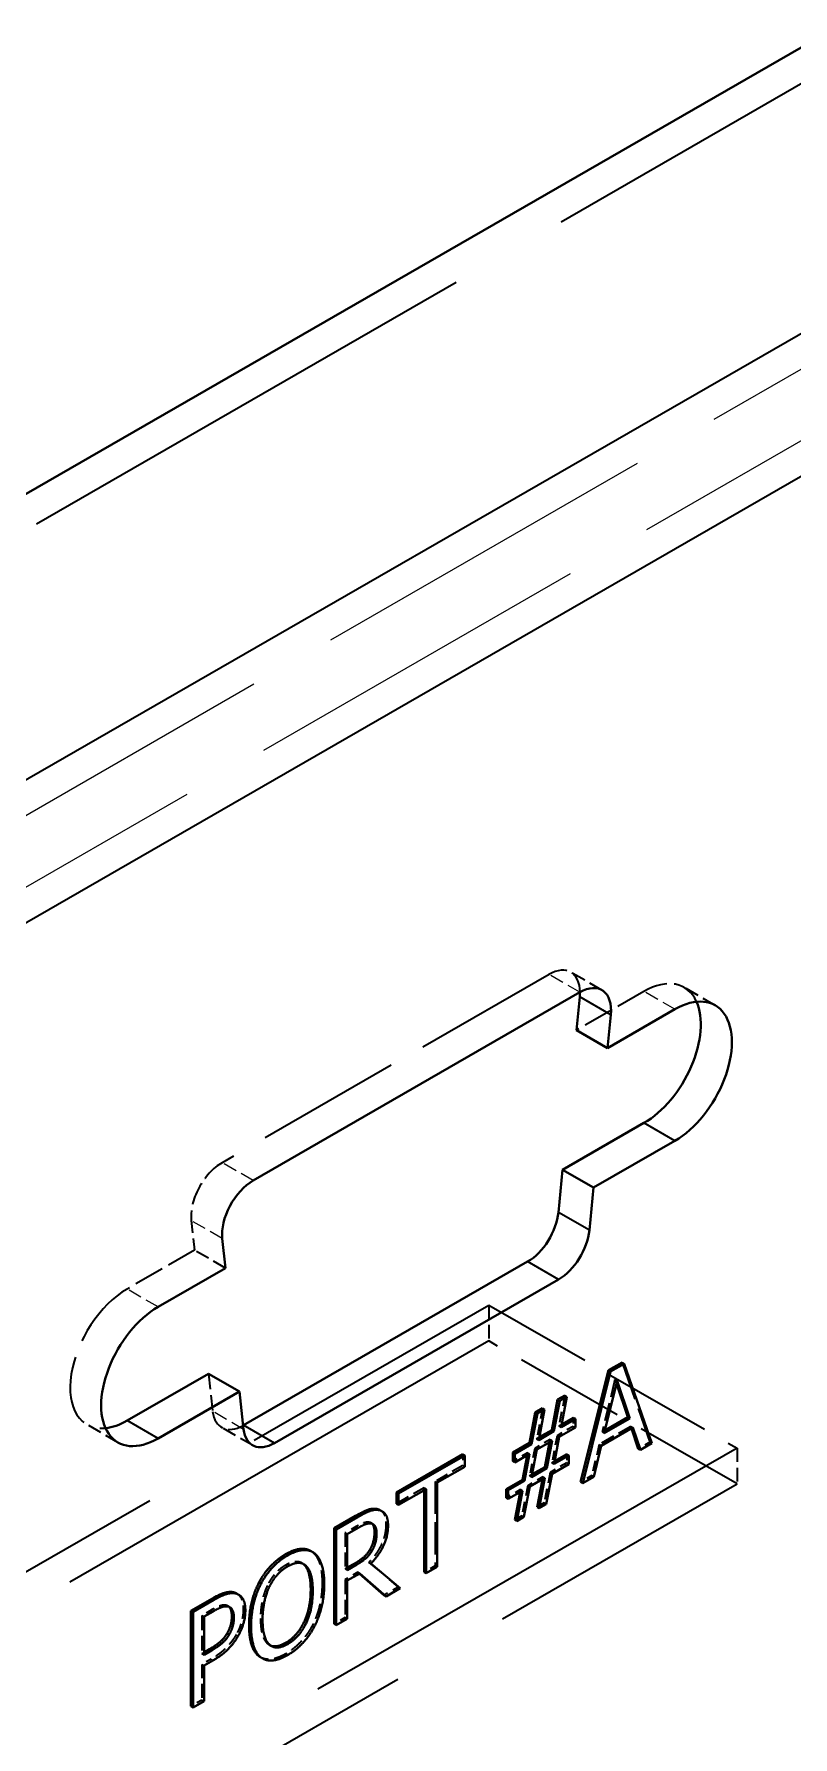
# Model space of a CAD drawing. Header units: millimetres. Extents: x 0 to 1188, y 0 to 840.
# Drawn here: x 1050.88 to 1063.86, y 649.93 to 679.05 of the extents above; entities that cross this region are included whole.
import ezdxf

# ---------------------------------------------------------------- set-up
doc = ezdxf.new("R2010")
doc.units = ezdxf.units.MM
doc.header["$LTSCALE"] = 2
doc.linetypes.add('DASHED', pattern=[0.2067, 0.1654, -0.0413])
for name, color, linetype, lineweight in [('가려진 것(ISO)', 2, 'DASHED', 35), ('가려진 좁은 것(ISO)', 2, 'DASHED', 25), ('가시적인 것(ISO)', 3, 'Continuous', 40), ('가시적인 좁은 것(ISO)', 3, 'Continuous', 35)]:
    doc.layers.add(name, color=color, linetype=linetype, lineweight=lineweight)

msp = doc.modelspace()

# ---------------------------------------------------------------- linework, layer by layer
at = {"layer": '가려진 것(ISO)', "ltscale": 25.036285}
msp.add_line((1041.952, 665.51), (1078.545, 686.582), dxfattribs=at)
at = {"layer": '가려진 것(ISO)', "ltscale": 7.529468}
msp.add_line((1059.685, 662.968), (1054.094, 659.749), dxfattribs=at)
at = {"layer": '가려진 것(ISO)', "ltscale": 0.714161}
for p, q in [((1060.589, 662.7), (1060.059, 663.005)), ((1062.525, 662.439), (1061.995, 662.745)), ((1054.155, 657.947), (1053.625, 658.252)), ((1058.657, 657.313), (1058.657, 656.7)), ((1052.314, 654.966), (1051.784, 655.272)), ((1054.616, 654.917), (1054.086, 655.222)), ((1062.9, 654.87), (1062.9, 654.257))]:
    msp.add_line(p, q, dxfattribs=at)
at = {"layer": '가려진 것(ISO)', "ltscale": 1.554712}
for p, q in [((1061.309, 662.677), (1060.155, 662.013)), ((1053.625, 658.252), (1052.47, 657.587))]:
    msp.add_line(p, q, dxfattribs=at)
at = {"layer": '가려진 것(ISO)', "ltscale": 0.632481}
msp.add_line((1053.568, 658.759), (1053.625, 658.252), dxfattribs=at)
at = {"layer": '가려진 것(ISO)', "ltscale": 24.995968}
for p, q in [((1036.737, 644.69), (1058.657, 657.313)), ((1058.657, 656.7), (1036.737, 644.077)), ((1062.9, 654.87), (1040.98, 642.247)), ((1040.98, 641.634), (1062.9, 654.257))]:
    msp.add_line(p, q, dxfattribs=at)
at = {"layer": '가려진 것(ISO)', "ltscale": 5.71399}
for p, q in [((1058.657, 657.313), (1062.9, 654.87)), ((1062.9, 654.257), (1058.657, 656.7))]:
    msp.add_line(p, q, dxfattribs=at)
at = {"layer": '가려진 것(ISO)', "ltscale": 0.806388}
msp.add_line((1053.861, 656.14), (1053.934, 655.495), dxfattribs=at)
at = {"layer": '가려진 것(ISO)', "ltscale": 2.009916}
msp.add_line((1060.934, 656.332), (1061.41, 654.971), dxfattribs=at)
at = {"layer": '가려진 것(ISO)', "ltscale": 0.55657}
for p, q in [((1059.955, 655.768), (1059.855, 655.247)), ((1059.573, 655.549), (1059.474, 655.027))]:
    msp.add_line(p, q, dxfattribs=at)
at = {"layer": '가려진 것(ISO)', "ltscale": 0.943417}
msp.add_line((1060.813, 656.04), (1060.596, 655.145), dxfattribs=at)
at = {"layer": '가려진 것(ISO)', "ltscale": 0.047517}
for p, q in [((1060.813, 656.04), (1060.849, 656.02)), ((1059.855, 655.247), (1059.891, 655.227)), ((1060.1, 655.24), (1060.136, 655.22)), ((1061.084, 655.24), (1061.119, 655.22)), ((1059.474, 655.027), (1059.509, 655.007)), ((1059.703, 655.014), (1059.738, 654.993)), ((1059.822, 655.08), (1059.857, 655.059)), ((1060.544, 654.93), (1060.579, 654.909)), ((1060.596, 655.145), (1060.631, 655.125)), ((1061.41, 654.971), (1061.446, 654.951)), ((1059.318, 654.789), (1059.353, 654.769)), ((1059.44, 654.863), (1059.476, 654.842)), ((1059.736, 654.618), (1059.771, 654.598)), ((1059.989, 654.616), (1060.025, 654.595)), ((1057.737, 654.298), (1057.773, 654.278)), ((1058.212, 654.571), (1058.247, 654.551)), ((1059.352, 654.394), (1059.387, 654.374)), ((1059.58, 654.38), (1059.616, 654.36)), ((1059.703, 654.451), (1059.738, 654.43)), ((1060.416, 654.399), (1060.451, 654.378)), ((1057.549, 654.19), (1057.585, 654.169)), ((1059.199, 654.16), (1059.234, 654.14)), ((1059.321, 654.231), (1059.356, 654.21)), ((1059.603, 653.931), (1059.638, 653.91)), ((1056.642, 653.588), (1056.677, 653.568)), ((1059.221, 653.711), (1059.257, 653.691)), ((1056.2, 653.418), (1056.236, 653.398)), ((1055.46, 652.902), (1055.495, 652.882)), ((1055.637, 653.095), (1055.672, 653.074)), ((1056.604, 652.915), (1056.639, 652.895)), ((1057.737, 652.856), (1057.773, 652.836)), ((1056.2, 652.803), (1056.236, 652.824)), ((1056.2, 652.803), (1056.236, 652.783)), ((1056.2, 652.622), (1056.236, 652.602)), ((1056.416, 652.746), (1056.451, 652.726)), ((1057.107, 652.493), (1057.142, 652.473)), ((1053.751, 652.008), (1053.787, 651.988)), ((1054.194, 652.168), (1054.229, 652.148)), ((1056.2, 651.971), (1056.236, 651.951)), ((1054.903, 651.504), (1054.938, 651.484)), ((1053.751, 651.356), (1053.787, 651.376)), ((1053.751, 651.356), (1053.787, 651.336)), ((1053.751, 651.17), (1053.787, 651.15)), ((1053.751, 650.561), (1053.787, 650.541))]:
    msp.add_line(p, q, dxfattribs=at)
at = {"layer": '가려진 것(ISO)', "ltscale": 0.101237}
msp.add_line((1060.837, 655.971), (1060.813, 656.04), dxfattribs=at)
at = {"layer": '가려진 것(ISO)', "ltscale": 0.374974}
msp.add_line((1060.1, 655.24), (1059.822, 655.08), dxfattribs=at)
at = {"layer": '가려진 것(ISO)', "ltscale": 0.059308}
for p, q in [((1059.855, 655.247), (1059.899, 655.273)), ((1059.474, 655.027), (1059.518, 655.053))]:
    msp.add_line(p, q, dxfattribs=at)
at = {"layer": '가려진 것(ISO)', "ltscale": 0.172774}
for p, q in [((1060.1, 655.388), (1060.1, 655.24)), ((1059.989, 654.764), (1059.989, 654.616))]:
    msp.add_line(p, q, dxfattribs=at)
at = {"layer": '가려진 것(ISO)', "ltscale": 0.726895}
msp.add_line((1061.084, 655.24), (1060.544, 654.93), dxfattribs=at)
at = {"layer": '가려진 것(ISO)', "ltscale": 0.063029}
msp.add_line((1060.596, 655.145), (1060.642, 655.172), dxfattribs=at)
at = {"layer": '가려진 것(ISO)', "ltscale": 0.049771}
msp.add_line((1061.095, 655.206), (1061.084, 655.24), dxfattribs=at)
at = {"layer": '가려진 것(ISO)', "ltscale": 0.353365}
msp.add_line((1059.703, 655.014), (1059.44, 654.863), dxfattribs=at)
at = {"layer": '가려진 것(ISO)', "ltscale": 0.04873}
msp.add_line((1059.694, 654.968), (1059.703, 655.014), dxfattribs=at)
at = {"layer": '가려진 것(ISO)', "ltscale": 0.493694}
msp.add_line((1059.822, 655.08), (1059.736, 654.618), dxfattribs=at)
at = {"layer": '가려진 것(ISO)', "ltscale": 0.55977}
msp.add_line((1060.544, 654.93), (1060.416, 654.399), dxfattribs=at)
at = {"layer": '가려진 것(ISO)', "ltscale": 0.266928}
msp.add_line((1061.41, 654.971), (1061.212, 654.857), dxfattribs=at)
at = {"layer": '가려진 것(ISO)', "ltscale": 0.225253}
msp.add_line((1058.212, 654.765), (1058.212, 654.571), dxfattribs=at)
at = {"layer": '가려진 것(ISO)', "ltscale": 0.341017}
msp.add_line((1059.318, 654.789), (1059.064, 654.643), dxfattribs=at)
at = {"layer": '가려진 것(ISO)', "ltscale": 0.048693}
msp.add_line((1059.309, 654.744), (1059.318, 654.789), dxfattribs=at)
at = {"layer": '가려진 것(ISO)', "ltscale": 0.500422}
msp.add_line((1059.44, 654.863), (1059.352, 654.394), dxfattribs=at)
at = {"layer": '가려진 것(ISO)', "ltscale": 0.385779}
msp.add_line((1059.989, 654.616), (1059.703, 654.451), dxfattribs=at)
at = {"layer": '가려진 것(ISO)', "ltscale": 0.058956}
msp.add_line((1059.736, 654.618), (1059.78, 654.643), dxfattribs=at)
at = {"layer": '가려진 것(ISO)', "ltscale": 0.638915}
for p, q in [((1058.212, 654.571), (1057.737, 654.298)), ((1057.549, 654.19), (1057.075, 653.916))]:
    msp.add_line(p, q, dxfattribs=at)
at = {"layer": '가려진 것(ISO)', "ltscale": 1.679244}
msp.add_line((1057.737, 654.298), (1057.737, 652.856), dxfattribs=at)
at = {"layer": '가려진 것(ISO)', "ltscale": 0.348734}
msp.add_line((1059.58, 654.38), (1059.321, 654.231), dxfattribs=at)
at = {"layer": '가려진 것(ISO)', "ltscale": 0.059112}
msp.add_line((1059.352, 654.394), (1059.396, 654.42), dxfattribs=at)
at = {"layer": '가려진 것(ISO)', "ltscale": 0.048785}
for p, q in [((1059.571, 654.334), (1059.58, 654.38)), ((1059.19, 654.114), (1059.199, 654.16))]:
    msp.add_line(p, q, dxfattribs=at)
at = {"layer": '가려진 것(ISO)', "ltscale": 0.555072}
for p, q in [((1059.703, 654.451), (1059.603, 653.931)), ((1059.321, 654.231), (1059.221, 653.711))]:
    msp.add_line(p, q, dxfattribs=at)
at = {"layer": '가려진 것(ISO)', "ltscale": 0.256123}
msp.add_line((1060.416, 654.399), (1060.225, 654.289), dxfattribs=at)
at = {"layer": '가려진 것(ISO)', "ltscale": 0.047334}
msp.add_line((1057.549, 654.149), (1057.549, 654.19), dxfattribs=at)
at = {"layer": '가려진 것(ISO)', "ltscale": 0.330212}
msp.add_line((1059.199, 654.16), (1058.953, 654.019), dxfattribs=at)
at = {"layer": '가려진 것(ISO)', "ltscale": 0.165056}
for p, q in [((1059.603, 653.931), (1059.48, 653.86)), ((1059.221, 653.711), (1059.099, 653.64))]:
    msp.add_line(p, q, dxfattribs=at)
at = {"layer": '가려진 것(ISO)', "ltscale": 0.251493}
msp.add_line((1056.387, 653.526), (1056.2, 653.418), dxfattribs=at)
at = {"layer": '가려진 것(ISO)', "ltscale": 0.716091}
msp.add_line((1056.2, 653.418), (1056.2, 652.803), dxfattribs=at)
at = {"layer": '가려진 것(ISO)', "ltscale": 1.070492}
msp.add_line((1056.604, 652.915), (1057.107, 652.493), dxfattribs=at)
at = {"layer": '가려진 것(ISO)', "ltscale": 0.253036}
for p, q in [((1057.737, 652.856), (1057.549, 652.748)), ((1056.2, 651.971), (1056.013, 651.863)), ((1053.751, 650.561), (1053.563, 650.453))]:
    msp.add_line(p, q, dxfattribs=at)
at = {"layer": '가려진 것(ISO)', "ltscale": 0.290081}
msp.add_line((1056.416, 652.746), (1056.2, 652.622), dxfattribs=at)
at = {"layer": '가려진 것(ISO)', "ltscale": 0.757766}
msp.add_line((1056.2, 652.622), (1056.2, 651.971), dxfattribs=at)
at = {"layer": '가려진 것(ISO)', "ltscale": 0.060476}
msp.add_line((1056.444, 652.721), (1056.416, 652.746), dxfattribs=at)
at = {"layer": '가려진 것(ISO)', "ltscale": 0.328669}
msp.add_line((1057.107, 652.493), (1056.863, 652.353), dxfattribs=at)
at = {"layer": '가려진 것(ISO)', "ltscale": 0.209818}
msp.add_line((1053.907, 652.098), (1053.751, 652.008), dxfattribs=at)
at = {"layer": '가려진 것(ISO)', "ltscale": 0.759309}
msp.add_line((1053.751, 652.008), (1053.751, 651.356), dxfattribs=at)
at = {"layer": '가려진 것(ISO)', "ltscale": 0.214448}
msp.add_line((1053.911, 651.262), (1053.751, 651.17), dxfattribs=at)
at = {"layer": '가려진 것(ISO)', "ltscale": 0.709917}
msp.add_line((1053.751, 651.17), (1053.751, 650.561), dxfattribs=at)
at = {"layer": '가려진 것(ISO)', "ltscale": 1.119102}
msp.add_ellipse((1059.685, 662.355), major_axis=(0.374, 0.65), ratio=0.578093, start_param=5.499713, end_param=7.06665, dxfattribs=at)
at = {"layer": '가려진 것(ISO)', "ltscale": 1.543277}
msp.add_ellipse((1061.309, 661.553), major_axis=(0.686, 1.192), ratio=0.578093, start_param=5.888031, end_param=7.06665, dxfattribs=at)
at = {"layer": '가려진 것(ISO)', "ltscale": 1.208387}
msp.add_ellipse((1054.094, 659.136), major_axis=(-0.374, -0.65), ratio=0.578093, start_param=3.925057, end_param=5.616996, dxfattribs=at)
at = {"layer": '가려진 것(ISO)', "ltscale": 3.605266}
msp.add_ellipse((1052.47, 656.463), major_axis=(-0.686, -1.192), ratio=0.578093, start_param=3.925057, end_param=6.67834, dxfattribs=at)
at = {"layer": '가려진 것(ISO)', "ltscale": 1.030391}
msp.add_ellipse((1054.46, 655.872), major_axis=(-0.374, -0.65), ratio=0.578093, start_param=5.616996, end_param=7.059734, dxfattribs=at)
at = {"layer": '가려진 것(ISO)', "ltscale": 0.387417}
msp.add_open_spline([(1056.797, 653.808), (1056.831, 653.789), (1056.897, 653.692), (1056.897, 653.564)], degree=2, knots=[0.446991, 0.446991, 0.446991, 1, 2, 2, 2], dxfattribs=at)
at = {"layer": '가려진 것(ISO)', "ltscale": 0.313784}
msp.add_open_spline([(1056.612, 653.599), (1056.572, 653.607), (1056.465, 653.571), (1056.387, 653.526)], degree=2, dxfattribs=at)
at = {"layer": '가려진 것(ISO)', "ltscale": 0.733445}
msp.add_open_spline([(1056.897, 653.564), (1056.897, 653.385), (1056.739, 653.051), (1056.604, 652.915)], degree=2, dxfattribs=at)
at = {"layer": '가려진 것(ISO)', "ltscale": 0.085643}
msp.add_open_spline([(1056.658, 653.576), (1056.639, 653.594), (1056.612, 653.599)], degree=2, dxfattribs=at)
at = {"layer": '가려진 것(ISO)', "ltscale": 0.485433}
msp.add_open_spline([(1055.182, 652.866), (1055.08, 652.807), (1054.926, 652.637), (1054.868, 652.516)], degree=2, dxfattribs=at)
at = {"layer": '가려진 것(ISO)', "ltscale": 0.445941}
msp.add_open_spline([(1055.477, 652.891), (1055.426, 652.929), (1055.28, 652.923), (1055.182, 652.866)], degree=2, knots=[0.151924, 0.151924, 0.151924, 1, 2, 2, 2], dxfattribs=at)
at = {"layer": '가려진 것(ISO)', "ltscale": 0.045607}
msp.add_open_spline([(1055.613, 653.11), (1055.625, 653.103), (1055.637, 653.095)], degree=2, dxfattribs=at)
at = {"layer": '가려진 것(ISO)', "ltscale": 0.785429}
msp.add_open_spline([(1055.637, 653.095), (1055.717, 653.032), (1055.806, 652.766), (1055.806, 652.562)], degree=2, dxfattribs=at)
at = {"layer": '가려진 것(ISO)', "ltscale": 0.784362}
msp.add_open_spline([(1055.806, 652.562), (1055.806, 652.363), (1055.719, 651.991), (1055.637, 651.835)], degree=2, dxfattribs=at)
at = {"layer": '가려진 것(ISO)', "ltscale": 0.432111}
msp.add_open_spline([(1054.346, 652.382), (1054.385, 652.359), (1054.457, 652.246), (1054.457, 652.11)], degree=2, knots=[0.392416, 0.392416, 0.392416, 1, 2, 2, 2], dxfattribs=at)
at = {"layer": '가려진 것(ISO)', "ltscale": 0.606876}
msp.add_open_spline([(1054.868, 652.516), (1054.811, 652.4), (1054.752, 652.114), (1054.752, 651.955)], degree=2, dxfattribs=at)
at = {"layer": '가려진 것(ISO)', "ltscale": 0.352294}
msp.add_open_spline([(1054.159, 652.181), (1054.115, 652.189), (1053.995, 652.148), (1053.907, 652.098)], degree=2, dxfattribs=at)
at = {"layer": '가려진 것(ISO)', "ltscale": 0.093609}
msp.add_open_spline([(1054.211, 652.156), (1054.189, 652.175), (1054.159, 652.181)], degree=2, dxfattribs=at)
at = {"layer": '가려진 것(ISO)', "ltscale": 0.466481}
msp.add_open_spline([(1054.457, 652.11), (1054.457, 652.004), (1054.392, 651.775), (1054.334, 651.675)], degree=2, dxfattribs=at)
at = {"layer": '가려진 것(ISO)', "ltscale": 0.619827}
msp.add_open_spline([(1054.334, 651.675), (1054.26, 651.55), (1054.062, 651.349), (1053.911, 651.262)], degree=2, dxfattribs=at)
at = {"layer": '가려진 것(ISO)', "ltscale": 0.708477}
msp.add_open_spline([(1054.752, 651.955), (1054.752, 651.633), (1054.893, 651.508), (1054.921, 651.495)], degree=2, knots=[0, 0, 0, 1, 1.207672, 1.207672, 1.207672], dxfattribs=at)
at = {"layer": '가려진 것(ISO)', "ltscale": 0.688465}
msp.add_open_spline([(1055.637, 651.835), (1055.55, 651.671), (1055.319, 651.429), (1055.18, 651.349)], degree=2, dxfattribs=at)
at = {"layer": '가려진 것(ISO)', "ltscale": 0.636822}
msp.add_open_spline([(1055.18, 651.349), (1055.037, 651.267), (1054.826, 651.249), (1054.751, 651.292)], degree=2, knots=[0, 0, 0, 1, 1.847442, 1.847442, 1.847442], dxfattribs=at)
at = {"layer": '가려진 좁은 것(ISO)', "ltscale": 18.293421}
for p, q in [((1120.176, 705.669), (1034.616, 656.399)), ((1035.146, 655.48), (1120.706, 704.751))]:
    msp.add_line(p, q, dxfattribs=at)
at = {"layer": '가려진 좁은 것(ISO)', "ltscale": 0.714161}
for p, q in [((1060.215, 662.663), (1059.685, 662.968)), ((1061.839, 662.372), (1061.309, 662.677)), ((1054.625, 659.444), (1054.094, 659.749)), ((1054.098, 658.453), (1053.568, 658.759)), ((1053, 657.282), (1052.47, 657.587)), ((1054.464, 655.189), (1053.934, 655.495))]:
    msp.add_line(p, q, dxfattribs=at)
at = {"layer": '가려진 좁은 것(ISO)', "ltscale": 0.047517}
for p, q in [((1056.387, 653.526), (1056.423, 653.505)), ((1056.612, 653.599), (1056.647, 653.579)), ((1056.897, 653.564), (1056.933, 653.543)), ((1055.182, 652.866), (1055.217, 652.846)), ((1055.806, 652.562), (1055.842, 652.541)), ((1054.868, 652.516), (1054.903, 652.495)), ((1053.907, 652.098), (1053.943, 652.077)), ((1054.159, 652.181), (1054.195, 652.16)), ((1054.457, 652.11), (1054.493, 652.089)), ((1054.334, 651.675), (1054.369, 651.655)), ((1054.752, 651.955), (1054.787, 651.934)), ((1055.637, 651.835), (1055.672, 651.814)), ((1053.911, 651.262), (1053.946, 651.242)), ((1055.18, 651.349), (1055.216, 651.329))]:
    msp.add_line(p, q, dxfattribs=at)
at = {"layer": '가시적인 것(ISO)'}
for p, q in [((1041.952, 666.123), (1078.545, 687.195)), ((1054.625, 659.444), (1060.215, 662.663)), ((1060.155, 662.013), (1060.211, 662.584)), ((1060.685, 661.707), (1061.839, 662.372)), ((1060.742, 662.279), (1060.685, 661.707)), ((1060.155, 662.013), (1060.685, 661.707)), ((1059.918, 659.628), (1061.309, 660.429)), ((1061.839, 660.124), (1060.448, 659.323)), ((1059.845, 658.899), (1059.918, 659.628)), ((1060.448, 659.323), (1059.918, 659.628)), ((1060.448, 659.323), (1060.376, 658.594)), ((1054.155, 657.947), (1054.098, 658.453)), ((1053, 657.282), (1054.155, 657.947)), ((1054.46, 655.259), (1059.319, 658.057)), ((1059.849, 657.751), (1054.99, 654.953)), ((1052.47, 655.339), (1053.861, 656.14)), ((1053.861, 656.14), (1054.392, 655.835)), ((1060.225, 654.289), (1060.702, 656.199)), ((1060.737, 656.178), (1060.261, 654.269)), ((1060.702, 656.199), (1060.934, 656.332)), ((1060.702, 656.199), (1060.737, 656.178)), ((1060.969, 656.312), (1060.737, 656.178)), ((1060.934, 656.332), (1060.969, 656.312)), ((1061.446, 654.951), (1060.969, 656.312)), ((1054.392, 655.835), (1053, 655.034)), ((1054.464, 655.189), (1054.392, 655.835)), ((1059.832, 655.698), (1059.955, 655.768)), ((1059.955, 655.768), (1059.99, 655.748)), ((1060.631, 655.125), (1060.849, 656.02)), ((1061.032, 655.396), (1060.837, 655.971)), ((1060.849, 656.02), (1061.068, 655.376)), ((1059.351, 654.957), (1059.451, 655.478)), ((1059.451, 655.478), (1059.573, 655.549)), ((1059.451, 655.478), (1059.486, 655.458)), ((1059.609, 655.528), (1059.486, 655.458)), ((1059.509, 655.007), (1059.609, 655.528)), ((1059.573, 655.549), (1059.609, 655.528)), ((1059.733, 655.177), (1059.832, 655.698)), ((1059.868, 655.677), (1059.768, 655.156)), ((1059.832, 655.698), (1059.868, 655.677)), ((1059.99, 655.748), (1059.868, 655.677)), ((1059.891, 655.227), (1059.99, 655.748)), ((1059.486, 655.458), (1059.386, 654.936)), ((1059.518, 655.053), (1059.733, 655.177)), ((1059.733, 655.177), (1059.768, 655.156)), ((1059.857, 655.059), (1060.136, 655.22)), ((1060.136, 655.368), (1059.891, 655.227)), ((1059.899, 655.273), (1060.1, 655.388)), ((1060.1, 655.388), (1060.136, 655.368)), ((1060.136, 655.22), (1060.136, 655.368)), ((1060.579, 654.909), (1061.119, 655.22)), ((1061.068, 655.376), (1060.631, 655.125)), ((1060.642, 655.172), (1061.032, 655.396)), ((1061.032, 655.396), (1061.068, 655.376)), ((1061.212, 654.857), (1061.095, 655.206)), ((1061.119, 655.22), (1061.247, 654.837)), ((1059.064, 654.792), (1059.351, 654.957)), ((1059.386, 654.936), (1059.1, 654.771)), ((1059.351, 654.957), (1059.386, 654.936)), ((1059.476, 654.842), (1059.738, 654.993)), ((1059.768, 655.156), (1059.509, 655.007)), ((1059.615, 654.545), (1059.694, 654.968)), ((1059.738, 654.993), (1059.65, 654.525)), ((1059.771, 654.598), (1059.857, 655.059)), ((1060.451, 654.378), (1060.579, 654.909)), ((1061.247, 654.837), (1061.446, 654.951)), ((1057.075, 654.11), (1058.212, 654.765)), ((1058.247, 654.744), (1057.11, 654.09)), ((1058.212, 654.765), (1058.247, 654.744)), ((1058.247, 654.551), (1058.247, 654.744)), ((1059.064, 654.643), (1059.064, 654.792)), ((1059.064, 654.792), (1059.1, 654.771)), ((1059.064, 654.643), (1059.1, 654.623)), ((1059.1, 654.771), (1059.1, 654.623)), ((1059.1, 654.623), (1059.353, 654.769)), ((1059.232, 654.328), (1059.309, 654.744)), ((1059.353, 654.769), (1059.267, 654.307)), ((1059.387, 654.374), (1059.476, 654.842)), ((1059.738, 654.43), (1060.025, 654.595)), ((1060.025, 654.744), (1059.771, 654.598)), ((1059.78, 654.643), (1059.989, 654.764)), ((1059.989, 654.764), (1060.025, 654.744)), ((1060.025, 654.595), (1060.025, 654.744)), ((1061.212, 654.857), (1061.247, 654.837)), ((1057.773, 654.278), (1058.247, 654.551)), ((1058.953, 654.167), (1059.232, 654.328)), ((1059.267, 654.307), (1058.989, 654.147)), ((1059.232, 654.328), (1059.267, 654.307)), ((1059.356, 654.21), (1059.616, 654.36)), ((1059.65, 654.525), (1059.387, 654.374)), ((1059.396, 654.42), (1059.615, 654.545)), ((1059.48, 653.86), (1059.571, 654.334)), ((1059.616, 654.36), (1059.516, 653.84)), ((1059.615, 654.545), (1059.65, 654.525)), ((1059.638, 653.91), (1059.738, 654.43)), ((1060.261, 654.269), (1060.451, 654.378)), ((1057.075, 653.916), (1057.075, 654.11)), ((1057.075, 654.11), (1057.11, 654.09)), ((1057.11, 653.896), (1057.585, 654.169)), ((1057.11, 654.09), (1057.11, 653.896)), ((1057.549, 652.748), (1057.549, 654.149)), ((1057.585, 654.169), (1057.585, 652.728)), ((1057.773, 652.836), (1057.773, 654.278)), ((1058.953, 654.019), (1058.953, 654.167)), ((1058.953, 654.167), (1058.989, 654.147)), ((1058.953, 654.019), (1058.989, 653.999)), ((1058.989, 654.147), (1058.989, 653.999)), ((1058.989, 653.999), (1059.234, 654.14)), ((1059.099, 653.64), (1059.19, 654.114)), ((1059.234, 654.14), (1059.134, 653.62)), ((1059.257, 653.691), (1059.356, 654.21)), ((1060.225, 654.289), (1060.261, 654.269)), ((1056.797, 653.808), (1056.832, 653.787)), ((1057.075, 653.916), (1057.11, 653.896)), ((1059.48, 653.86), (1059.516, 653.84)), ((1059.516, 653.84), (1059.638, 653.91)), ((1056.013, 653.498), (1056.377, 653.708)), ((1056.013, 651.863), (1056.013, 653.498)), ((1056.013, 653.498), (1056.048, 653.478)), ((1056.412, 653.688), (1056.048, 653.478)), ((1056.048, 653.478), (1056.048, 651.843)), ((1056.236, 653.398), (1056.423, 653.505)), ((1059.099, 653.64), (1059.134, 653.62)), ((1059.134, 653.62), (1059.257, 653.691)), ((1056.236, 652.783), (1056.236, 653.398)), ((1055.613, 653.11), (1055.649, 653.09)), ((1056.236, 652.824), (1056.366, 652.898)), ((1056.401, 652.878), (1056.236, 652.783)), ((1056.621, 653.13), (1056.656, 653.11)), ((1057.142, 652.473), (1056.639, 652.895)), ((1054.726, 652.57), (1054.761, 652.55)), ((1056.236, 652.602), (1056.451, 652.726)), ((1056.236, 651.951), (1056.236, 652.602)), ((1056.863, 652.353), (1056.444, 652.721)), ((1056.451, 652.726), (1056.898, 652.332)), ((1057.549, 652.748), (1057.585, 652.728)), ((1057.585, 652.728), (1057.773, 652.836)), ((1053.563, 652.088), (1053.919, 652.292)), ((1053.954, 652.272), (1053.599, 652.067)), ((1054.346, 652.382), (1054.381, 652.362)), ((1056.863, 652.353), (1056.898, 652.332)), ((1056.898, 652.332), (1057.142, 652.473)), ((1053.563, 650.453), (1053.563, 652.088)), ((1053.563, 652.088), (1053.599, 652.067)), ((1053.599, 652.067), (1053.599, 650.432)), ((1053.787, 651.988), (1053.943, 652.077)), ((1053.787, 651.336), (1053.787, 651.988)), ((1054.181, 651.701), (1054.217, 651.681)), ((1056.013, 651.863), (1056.048, 651.843)), ((1056.048, 651.843), (1056.236, 651.951)), ((1053.787, 651.376), (1053.88, 651.43)), ((1053.915, 651.41), (1053.787, 651.336)), ((1053.787, 651.15), (1053.946, 651.242)), ((1053.787, 650.541), (1053.787, 651.15)), ((1054.751, 651.292), (1054.786, 651.272)), ((1053.599, 650.432), (1053.787, 650.541)), ((1053.563, 650.453), (1053.599, 650.432))]:
    msp.add_line(p, q, dxfattribs=at)
for centre, major_axis, start_param, end_param in [((1060.215, 662.05), (0.374, 0.65), 5.37471, 7.06665), ((1059.685, 662.355), (0.374, 0.65), 5.37471, 5.499713), ((1061.309, 661.553), (0.686, 1.192), 3.925057, 5.888031), ((1061.839, 661.248), (0.686, 1.192), 3.925057, 7.06665), ((1054.625, 658.83), (0.374, 0.65), 0.783464, 2.475404), ((1059.319, 658.67), (0.374, 0.65), 3.925057, 5.37471), ((1059.849, 658.365), (-0.374, -0.65), 0.783464, 2.233118), ((1053, 656.158), (-0.686, -1.192), 3.925057, 7.06665), ((1052.47, 656.463), (0.686, 1.192), 3.536747, 3.925057), ((1054.46, 655.872), (0.374, 0.65), 3.918141, 3.925057), ((1054.99, 655.567), (-0.374, -0.65), 5.616996, 7.06665)]:
    msp.add_ellipse(centre, major_axis=major_axis, ratio=0.578093, start_param=start_param, end_param=end_param, dxfattribs=at)
for points in [[(1056.377, 653.708), (1056.498, 653.778), (1056.662, 653.842), (1056.737, 653.829)], [(1056.772, 653.809), (1056.698, 653.821), (1056.534, 653.758), (1056.412, 653.688)], [(1056.737, 653.829), (1056.77, 653.823), (1056.797, 653.808)], [(1056.933, 653.543), (1056.933, 653.672), (1056.847, 653.796), (1056.772, 653.809)], [(1056.423, 653.505), (1056.501, 653.55), (1056.607, 653.587), (1056.647, 653.579)], [(1056.621, 653.13), (1056.662, 653.199), (1056.701, 653.349), (1056.701, 653.434)], [(1056.639, 652.895), (1056.774, 653.031), (1056.933, 653.364), (1056.933, 653.543)], [(1056.647, 653.579), (1056.693, 653.57), (1056.737, 653.485), (1056.737, 653.413)], [(1056.737, 653.413), (1056.737, 653.328), (1056.698, 653.179), (1056.656, 653.11)], [(1054.726, 652.57), (1054.808, 652.726), (1055.038, 652.972), (1055.18, 653.053)], [(1055.216, 653.033), (1055.074, 652.951), (1054.843, 652.706), (1054.761, 652.55)], [(1054.903, 652.495), (1054.961, 652.616), (1055.115, 652.787), (1055.217, 652.846)], [(1055.672, 653.074), (1055.592, 653.133), (1055.36, 653.116), (1055.216, 653.033)], [(1055.217, 652.846), (1055.316, 652.902), (1055.474, 652.909), (1055.53, 652.856)], [(1055.495, 652.877), (1055.486, 652.884), (1055.477, 652.891)], [(1055.61, 652.449), (1055.61, 652.611), (1055.55, 652.826), (1055.495, 652.877)], [(1055.53, 652.856), (1055.585, 652.806), (1055.646, 652.59), (1055.646, 652.429)], [(1055.842, 652.541), (1055.842, 652.745), (1055.752, 653.012), (1055.672, 653.074)], [(1056.366, 652.898), (1056.447, 652.945), (1056.576, 653.053), (1056.621, 653.13)], [(1056.656, 653.11), (1056.612, 653.033), (1056.482, 652.925), (1056.401, 652.878)], [(1054.556, 651.842), (1054.556, 652.047), (1054.644, 652.411), (1054.726, 652.57)], [(1054.761, 652.55), (1054.68, 652.39), (1054.591, 652.027), (1054.591, 651.821)], [(1053.919, 652.292), (1054.045, 652.365), (1054.221, 652.419), (1054.289, 652.404)], [(1054.324, 652.383), (1054.257, 652.399), (1054.08, 652.345), (1053.954, 652.272)], [(1054.289, 652.404), (1054.32, 652.397), (1054.346, 652.382)], [(1054.493, 652.089), (1054.493, 652.226), (1054.403, 652.366), (1054.324, 652.383)], [(1054.787, 651.934), (1054.787, 652.093), (1054.847, 652.379), (1054.903, 652.495)], [(1055.182, 651.538), (1055.378, 651.651), (1055.61, 652.127), (1055.61, 652.449)], [(1055.646, 652.429), (1055.646, 652.107), (1055.413, 651.631), (1055.217, 651.518)], [(1055.672, 651.814), (1055.754, 651.971), (1055.842, 652.343), (1055.842, 652.541)], [(1053.943, 652.077), (1054.031, 652.128), (1054.15, 652.169), (1054.195, 652.16)], [(1054.181, 651.701), (1054.224, 651.775), (1054.261, 651.912), (1054.261, 651.99)], [(1054.195, 652.16), (1054.246, 652.15), (1054.297, 652.055), (1054.297, 651.97)], [(1054.297, 651.97), (1054.297, 651.892), (1054.259, 651.755), (1054.217, 651.681)], [(1054.369, 651.655), (1054.427, 651.755), (1054.493, 651.983), (1054.493, 652.089)], [(1053.88, 651.43), (1053.994, 651.496), (1054.135, 651.619), (1054.181, 651.701)], [(1054.217, 651.681), (1054.171, 651.599), (1054.03, 651.476), (1053.915, 651.41)], [(1054.724, 651.309), (1054.643, 651.371), (1054.556, 651.64), (1054.556, 651.842)], [(1054.591, 651.821), (1054.591, 651.62), (1054.678, 651.351), (1054.76, 651.289)], [(1055.217, 651.518), (1055.021, 651.405), (1054.787, 651.612), (1054.787, 651.934)], [(1055.216, 651.329), (1055.355, 651.409), (1055.585, 651.65), (1055.672, 651.814)], [(1053.946, 651.242), (1054.097, 651.329), (1054.296, 651.529), (1054.369, 651.655)], [(1054.921, 651.495), (1055.026, 651.449), (1055.182, 651.538)], [(1054.751, 651.292), (1054.737, 651.3), (1054.724, 651.309)], [(1054.76, 651.289), (1054.843, 651.227), (1055.073, 651.247), (1055.216, 651.329)]]:
    msp.add_open_spline(points, degree=2, dxfattribs=at)
for points, knots in [([(1056.701, 653.434), (1056.701, 653.505), (1056.671, 653.565), (1056.658, 653.576)], [0, 0, 0, 1, 1.399165, 1.399165, 1.399165]), ([(1055.18, 653.053), (1055.325, 653.137), (1055.54, 653.152), (1055.613, 653.11)], [0, 0, 0, 1, 1.859287, 1.859287, 1.859287]), ([(1054.261, 651.99), (1054.261, 652.075), (1054.226, 652.143), (1054.211, 652.156)], [0, 0, 0, 1, 1.416961, 1.416961, 1.416961])]:
    msp.add_open_spline(points, degree=2, knots=knots, dxfattribs=at)
at = {"layer": '가시적인 좁은 것(ISO)'}
for p, q in [((1034.616, 657.012), (1120.176, 706.282)), ((1121.236, 704.445), (1035.676, 655.175)), ((1060.742, 662.279), (1060.211, 662.584)), ((1061.839, 660.124), (1061.309, 660.429)), ((1060.376, 658.594), (1059.845, 658.899)), ((1059.849, 657.751), (1059.319, 658.057)), ((1053, 655.034), (1052.47, 655.339)), ((1054.99, 654.953), (1054.46, 655.259)), ((1056.737, 653.829), (1056.772, 653.809)), ((1056.377, 653.708), (1056.412, 653.688)), ((1056.701, 653.434), (1056.737, 653.413)), ((1055.18, 653.053), (1055.216, 653.033)), ((1055.495, 652.877), (1055.53, 652.856)), ((1056.366, 652.898), (1056.401, 652.878)), ((1053.919, 652.292), (1053.954, 652.272)), ((1054.289, 652.404), (1054.324, 652.383)), ((1055.61, 652.449), (1055.646, 652.429)), ((1054.261, 651.99), (1054.297, 651.97)), ((1054.556, 651.842), (1054.591, 651.821)), ((1053.88, 651.43), (1053.915, 651.41)), ((1055.182, 651.538), (1055.217, 651.518)), ((1054.724, 651.309), (1054.76, 651.289))]:
    msp.add_line(p, q, dxfattribs=at)

doc.saveas('drawing.dxf')
